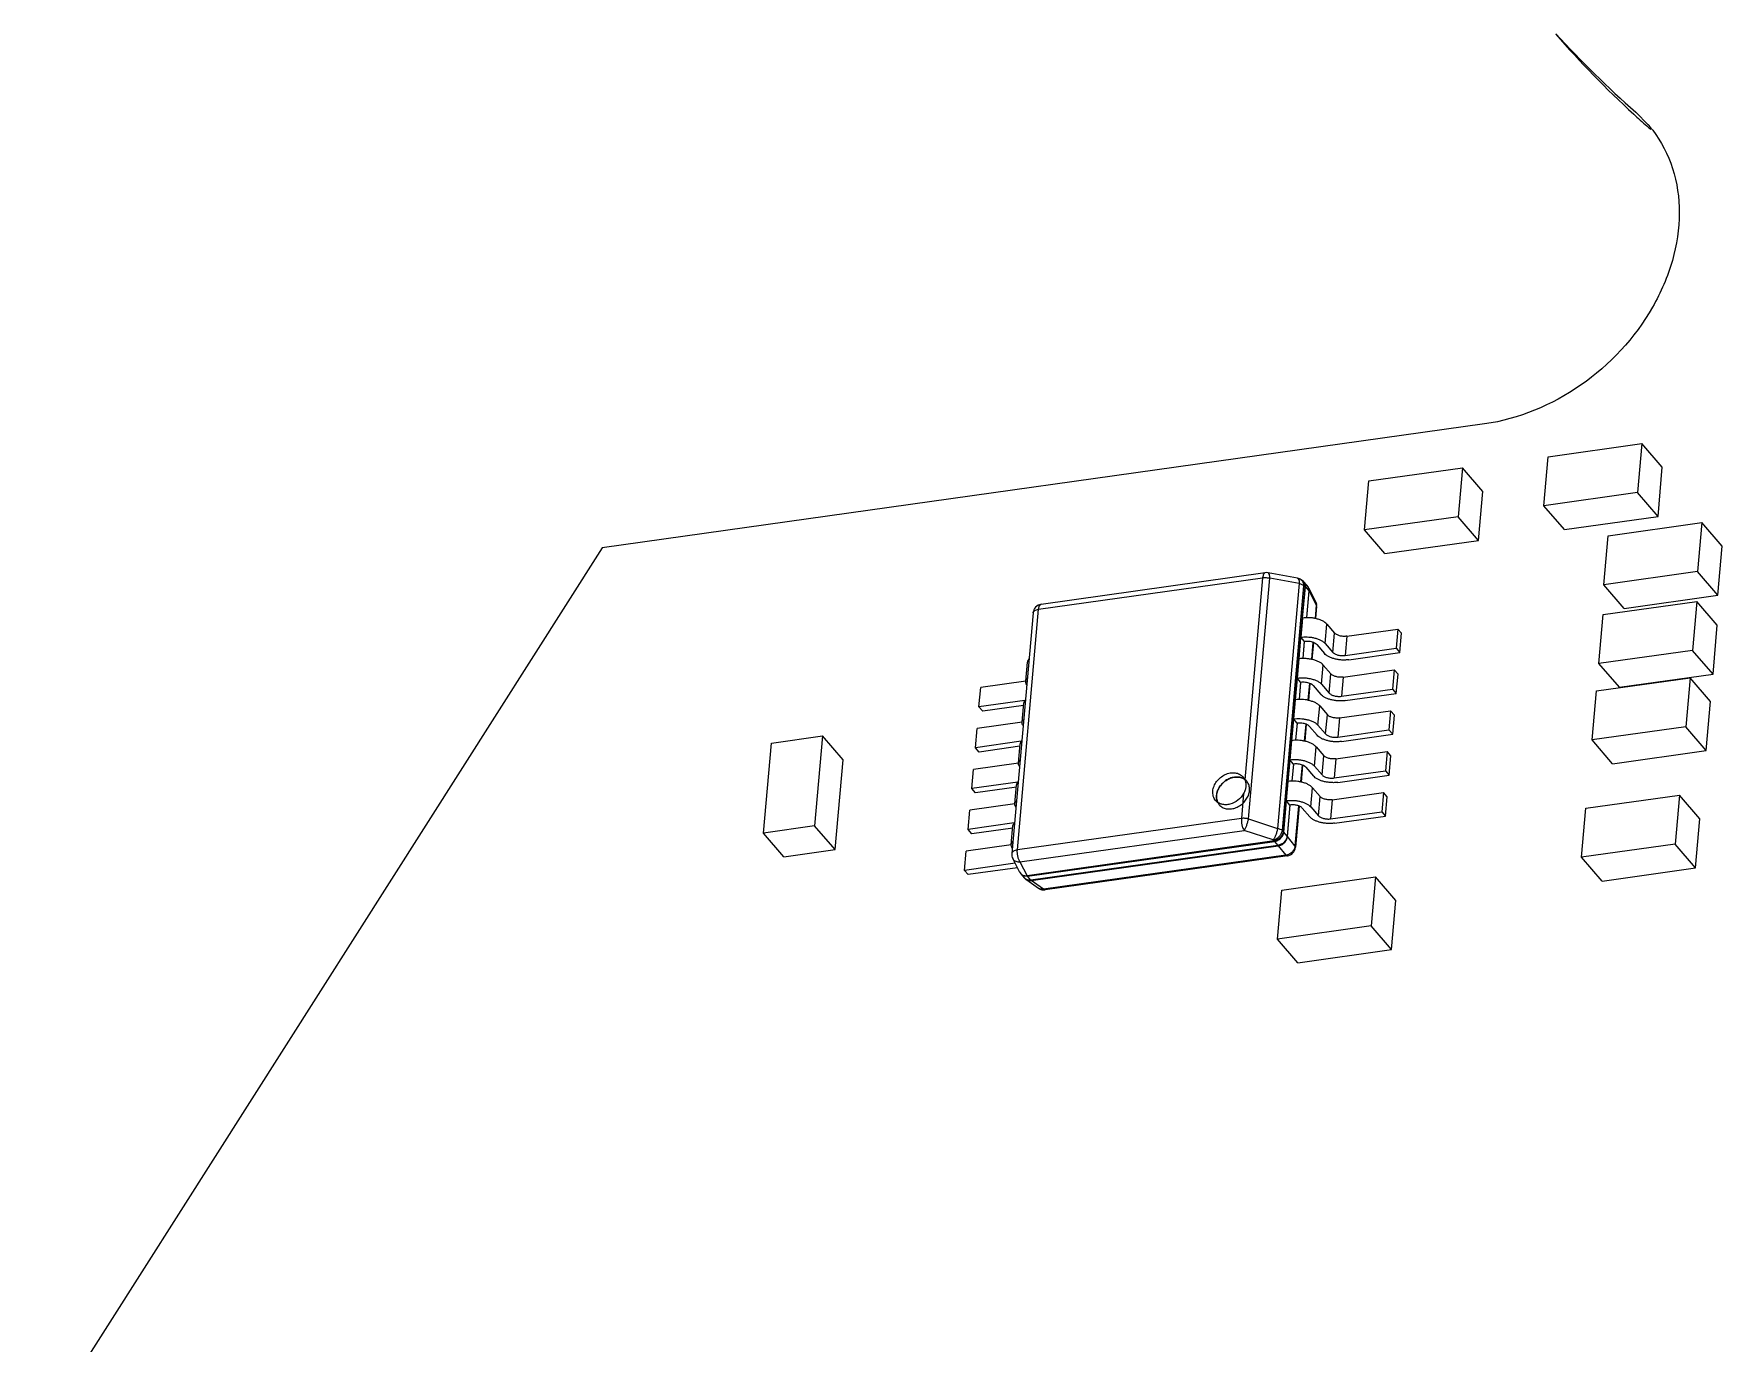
# Model space of a CAD drawing. Header units: millimetres. Extents: x 0 to 594, y 0 to 420.
# Drawn here: x 483.11 to 501.22, y 314.27 to 328.32 of the extents above; entities that cross this region are included whole.
import ezdxf

# ---------------------------------------------------------------- set-up
doc = ezdxf.new("R2010")
doc.units = ezdxf.units.MM
doc.header["$LTSCALE"] = 32.67
doc.layers.get('0').update_dxf_attribs({"linetype": 'CONTINUOUS'})

msp = doc.modelspace()

# ---------------------------------------------------------------- linework, layer by layer
at = {"color": 7, "linetype": 'CONTINUOUS'}
for p, q in [((500.293, 327.475), (500.426, 327.34)), ((498.672, 324.13), (489.206, 322.799)), ((499.354, 323.778), (500.358, 323.919)), ((500.358, 323.919), (500.312, 323.393)), ((500.578, 323.664), (500.358, 323.919)), ((497.429, 323.519), (498.434, 323.66)), ((498.434, 323.66), (498.387, 323.134)), ((498.654, 323.406), (498.434, 323.66)), ((499.307, 323.251), (499.354, 323.778)), ((500.532, 323.138), (500.578, 323.664)), ((497.383, 322.993), (497.429, 323.519)), ((498.607, 322.879), (498.654, 323.406)), ((500.312, 323.393), (499.307, 323.251)), ((500.532, 323.138), (500.312, 323.393)), ((498.387, 323.134), (497.383, 322.993)), ((498.607, 322.879), (498.387, 323.134)), ((499.527, 322.997), (499.307, 323.251)), ((499.527, 322.997), (500.532, 323.138)), ((497.603, 322.738), (497.383, 322.993)), ((499.95, 322.404), (499.996, 322.93)), ((499.996, 322.93), (501.001, 323.072)), ((501.001, 323.072), (500.954, 322.545)), ((501.221, 322.817), (501.001, 323.072)), ((489.206, 322.799), (483.109, 313.211)), ((497.603, 322.738), (498.607, 322.879)), ((501.174, 322.291), (501.221, 322.817)), ((493.888, 322.142), (496.291, 322.479)), ((496.317, 322.532), (493.914, 322.194)), ((496.291, 322.479), (496.1, 320.311)), ((496.139, 319.892), (496.368, 322.475)), ((496.665, 322.473), (496.349, 322.532)), ((496.684, 322.417), (496.368, 322.475)), ((496.684, 322.417), (496.451, 319.79)), ((496.502, 319.766), (496.734, 322.393)), ((496.745, 322.385), (496.512, 319.754)), ((496.705, 322.457), (496.716, 322.449)), ((496.716, 322.45), (496.712, 322.452)), ((496.727, 322.442), (496.724, 322.444)), ((496.734, 322.433), (496.734, 322.433)), ((496.745, 322.385), (496.734, 322.393)), ((496.769, 322.392), (496.738, 322.428)), ((496.744, 322.417), (496.741, 322.422)), ((500.954, 322.545), (499.95, 322.404)), ((500.169, 322.149), (499.95, 322.404)), ((501.174, 322.291), (500.954, 322.545)), ((496.72, 322.047), (496.749, 322.38)), ((496.749, 322.38), (496.785, 322.339)), ((496.785, 322.339), (496.76, 322.051)), ((496.764, 322.051), (496.789, 322.334)), ((496.781, 322.378), (496.779, 322.381)), ((496.781, 322.376), (496.781, 322.378)), ((496.782, 322.372), (496.782, 322.373)), ((496.786, 322.363), (496.785, 322.368)), ((496.785, 322.368), (496.859, 322.224)), ((496.789, 322.334), (496.866, 322.186)), ((499.944, 322.085), (500.948, 322.226)), ((500.169, 322.149), (501.174, 322.291)), ((500.948, 322.226), (500.902, 321.7)), ((501.168, 321.972), (500.948, 322.226)), ((493.829, 322.104), (493.6, 319.521)), ((493.66, 319.559), (493.888, 322.142)), ((496.718, 322.047), (496.699, 321.841)), ((496.866, 322.186), (496.853, 322.042)), ((496.87, 322.169), (496.859, 322.041)), ((499.897, 321.559), (499.944, 322.085)), ((496.739, 321.795), (496.699, 321.841)), ((496.962, 321.774), (496.98, 321.981)), ((496.98, 321.981), (497.062, 321.886)), ((497.044, 321.679), (497.062, 321.886)), ((497.193, 321.852), (497.175, 321.646)), ((497.193, 321.852), (497.741, 321.929)), ((497.741, 321.929), (497.723, 321.723)), ((497.781, 321.883), (497.741, 321.929)), ((497.763, 321.677), (497.781, 321.883)), ((501.122, 321.445), (501.168, 321.972)), ((496.681, 321.609), (496.701, 321.839)), ((496.737, 321.798), (496.721, 321.612)), ((496.725, 321.612), (496.741, 321.795)), ((496.83, 321.786), (496.814, 321.604)), ((496.836, 321.784), (496.82, 321.602)), ((496.871, 321.762), (496.953, 321.667)), ((496.962, 321.774), (497.044, 321.679)), ((497.175, 321.646), (497.723, 321.723)), ((497.215, 321.6), (497.763, 321.677)), ((497.723, 321.723), (497.763, 321.677)), ((500.902, 321.7), (499.897, 321.559)), ((501.122, 321.445), (500.902, 321.7)), ((493.749, 321.368), (493.767, 321.574)), ((496.679, 321.609), (496.661, 321.403)), ((496.923, 321.336), (496.941, 321.542)), ((496.941, 321.542), (497.023, 321.447)), ((497.155, 321.414), (497.703, 321.491)), ((497.703, 321.491), (497.684, 321.285)), ((497.743, 321.444), (497.703, 321.491)), ((500.117, 321.304), (499.897, 321.559)), ((493.248, 321.094), (493.267, 321.3)), ((493.749, 321.368), (493.267, 321.3)), ((496.642, 321.17), (496.663, 321.401)), ((496.701, 321.357), (496.661, 321.403)), ((496.698, 321.359), (496.682, 321.174)), ((496.686, 321.174), (496.702, 321.356)), ((496.792, 321.347), (496.776, 321.165)), ((496.798, 321.345), (496.781, 321.164)), ((496.832, 321.323), (496.914, 321.228)), ((496.923, 321.336), (497.005, 321.241)), ((497.005, 321.241), (497.023, 321.447)), ((497.155, 321.414), (497.137, 321.208)), ((497.724, 321.238), (497.743, 321.444)), ((499.871, 321.265), (500.876, 321.406)), ((500.117, 321.304), (501.122, 321.445)), ((500.876, 321.406), (500.829, 320.88)), ((501.096, 321.152), (500.876, 321.406)), ((493.74, 321.163), (493.248, 321.094)), ((493.71, 320.93), (493.728, 321.136)), ((496.64, 321.171), (496.622, 320.964)), ((497.137, 321.208), (497.684, 321.285)), ((497.177, 321.161), (497.724, 321.238)), ((497.684, 321.285), (497.724, 321.238)), ((499.825, 320.739), (499.871, 321.265)), ((501.049, 320.626), (501.096, 321.152)), ((493.288, 321.048), (493.248, 321.094)), ((493.726, 321.109), (493.288, 321.048)), ((496.604, 320.732), (496.624, 320.962)), ((496.662, 320.918), (496.622, 320.964)), ((496.884, 320.898), (496.903, 321.104)), ((496.903, 321.104), (496.985, 321.009)), ((496.966, 320.803), (496.985, 321.009)), ((497.116, 320.975), (497.098, 320.769)), ((497.116, 320.975), (497.664, 321.052)), ((497.664, 321.052), (497.646, 320.846)), ((497.704, 321.006), (497.664, 321.052)), ((497.686, 320.8), (497.704, 321.006)), ((491.022, 320.705), (491.57, 320.782)), ((491.57, 320.782), (491.484, 319.817)), ((491.79, 320.527), (491.57, 320.782)), ((493.21, 320.655), (493.228, 320.861)), ((493.71, 320.929), (493.228, 320.861)), ((496.66, 320.921), (496.643, 320.735)), ((496.647, 320.735), (496.664, 320.918)), ((496.753, 320.909), (496.737, 320.727)), ((496.759, 320.907), (496.743, 320.725)), ((496.793, 320.885), (496.875, 320.79)), ((496.884, 320.898), (496.966, 320.803)), ((497.098, 320.769), (497.646, 320.846)), ((497.138, 320.723), (497.686, 320.8)), ((497.646, 320.846), (497.686, 320.8)), ((500.829, 320.88), (499.825, 320.739)), ((501.049, 320.626), (500.829, 320.88)), ((490.936, 319.74), (491.022, 320.705)), ((493.701, 320.725), (493.21, 320.655)), ((493.25, 320.609), (493.21, 320.655)), ((493.687, 320.671), (493.25, 320.609)), ((493.672, 320.491), (493.69, 320.697)), ((496.601, 320.732), (496.583, 320.526)), ((496.846, 320.459), (496.864, 320.665)), ((496.864, 320.665), (496.946, 320.57)), ((497.077, 320.537), (497.625, 320.614)), ((497.625, 320.614), (497.607, 320.408)), ((497.665, 320.567), (497.625, 320.614)), ((500.045, 320.484), (499.825, 320.739)), ((500.045, 320.484), (501.049, 320.626)), ((491.704, 319.563), (491.79, 320.527)), ((493.171, 320.217), (493.189, 320.423)), ((493.672, 320.491), (493.189, 320.423)), ((496.565, 320.293), (496.585, 320.524)), ((496.623, 320.48), (496.583, 320.526)), ((496.621, 320.482), (496.605, 320.297)), ((496.609, 320.297), (496.625, 320.48)), ((496.714, 320.471), (496.698, 320.288)), ((496.72, 320.468), (496.704, 320.287)), ((496.754, 320.446), (496.836, 320.351)), ((496.846, 320.459), (496.928, 320.364)), ((496.928, 320.364), (496.946, 320.57)), ((497.077, 320.537), (497.059, 320.331)), ((497.059, 320.331), (497.607, 320.408)), ((497.607, 320.408), (497.647, 320.361)), ((497.647, 320.361), (497.665, 320.567)), ((493.663, 320.286), (493.171, 320.217)), ((493.211, 320.171), (493.171, 320.217)), ((493.649, 320.232), (493.211, 320.171)), ((493.633, 320.053), (493.651, 320.259)), ((496.08, 320.342), (496.1, 320.311)), ((496.562, 320.294), (496.544, 320.088)), ((496.807, 320.021), (496.825, 320.227)), ((496.825, 320.227), (496.907, 320.132)), ((497.099, 320.284), (497.647, 320.361)), ((493.633, 320.052), (493.15, 319.985)), ((496.087, 320.166), (496.063, 319.897)), ((496.517, 319.75), (496.546, 320.085)), ((496.584, 320.041), (496.544, 320.088)), ((496.582, 320.044), (496.553, 319.708)), ((496.556, 319.703), (496.586, 320.041)), ((496.675, 320.032), (496.637, 319.603)), ((496.681, 320.03), (496.642, 319.587)), ((496.889, 319.926), (496.907, 320.132)), ((497.038, 320.098), (497.02, 319.892)), ((497.038, 320.098), (497.586, 320.175)), ((497.586, 320.175), (497.568, 319.969)), ((497.626, 320.129), (497.586, 320.175)), ((497.608, 319.923), (497.626, 320.129)), ((499.757, 320.006), (500.762, 320.147)), ((500.762, 320.147), (500.715, 319.621)), ((500.982, 319.893), (500.762, 320.147)), ((493.132, 319.778), (493.15, 319.985)), ((496.063, 319.897), (493.66, 319.559)), ((496.139, 319.892), (496.451, 319.79)), ((496.716, 320.008), (496.798, 319.913)), ((496.807, 320.021), (496.889, 319.926)), ((497.02, 319.892), (497.568, 319.969)), ((497.06, 319.846), (497.608, 319.923)), ((497.568, 319.969), (497.608, 319.923)), ((499.711, 319.48), (499.757, 320.006)), ((500.935, 319.366), (500.982, 319.893)), ((491.484, 319.817), (490.936, 319.74)), ((491.156, 319.486), (490.936, 319.74)), ((491.704, 319.563), (491.484, 319.817)), ((493.624, 319.848), (493.132, 319.778)), ((493.172, 319.732), (493.132, 319.778)), ((493.61, 319.794), (493.172, 319.732)), ((493.594, 319.614), (493.612, 319.821)), ((493.688, 319.43), (496.091, 319.768)), ((496.403, 319.666), (496.091, 319.768)), ((496.502, 319.766), (496.512, 319.754)), ((496.553, 319.708), (496.517, 319.75)), ((496.637, 319.603), (496.556, 319.703)), ((491.156, 319.486), (491.704, 319.563)), ((493.093, 319.34), (493.111, 319.546)), ((493.594, 319.614), (493.111, 319.546)), ((496.414, 319.655), (493.765, 319.282)), ((493.769, 319.277), (496.418, 319.649)), ((496.453, 319.608), (493.805, 319.235)), ((493.809, 319.231), (496.458, 319.603)), ((496.539, 319.503), (493.94, 319.138)), ((496.556, 319.496), (493.958, 319.131)), ((496.414, 319.655), (496.403, 319.666)), ((496.414, 319.655), (496.418, 319.649)), ((496.418, 319.649), (496.453, 319.608)), ((496.453, 319.608), (496.458, 319.603)), ((496.458, 319.603), (496.539, 319.503)), ((500.715, 319.621), (499.711, 319.48)), ((500.935, 319.366), (500.715, 319.621)), ((493.637, 319.416), (493.093, 319.34)), ((493.133, 319.294), (493.093, 319.34)), ((493.662, 319.368), (493.133, 319.294)), ((493.688, 319.318), (493.611, 319.466)), ((493.688, 319.43), (493.765, 319.282)), ((493.688, 319.318), (493.689, 319.317)), ((493.69, 319.314), (493.69, 319.313)), ((499.931, 319.225), (499.711, 319.48)), ((499.931, 319.225), (500.935, 319.366)), ((493.737, 319.258), (493.706, 319.294)), ((493.755, 319.242), (493.755, 319.241)), ((493.76, 319.238), (493.886, 319.148)), ((493.765, 319.282), (493.769, 319.277)), ((493.765, 319.236), (493.768, 319.235)), ((493.805, 319.235), (493.769, 319.277)), ((493.809, 319.231), (493.805, 319.235)), ((493.94, 319.138), (493.809, 319.231)), ((496.449, 318.603), (496.496, 319.129)), ((496.496, 319.129), (497.5, 319.271)), ((497.5, 319.271), (497.454, 318.745)), ((497.72, 319.016), (497.5, 319.271)), ((497.674, 318.49), (497.72, 319.016)), ((497.454, 318.745), (496.449, 318.603)), ((496.669, 318.349), (496.449, 318.603)), ((497.674, 318.49), (497.454, 318.745)), ((496.669, 318.349), (497.674, 318.49))]:
    msp.add_line(p, q, dxfattribs=at)
for points in [[(496.724, 322.444), (496.724, 322.444), (496.723, 322.445), (496.722, 322.445), (496.722, 322.446), (496.721, 322.446), (496.72, 322.447), (496.72, 322.447), (496.719, 322.448), (496.718, 322.448), (496.718, 322.449), (496.717, 322.449), (496.716, 322.45), (496.716, 322.45)], [(496.731, 322.438), (496.73, 322.438), (496.73, 322.439), (496.729, 322.439), (496.729, 322.44), (496.728, 322.441), (496.727, 322.441), (496.727, 322.442)], [(496.738, 322.427), (496.738, 322.428), (496.738, 322.429), (496.737, 322.429), (496.737, 322.43), (496.736, 322.43), (496.736, 322.431), (496.735, 322.432), (496.735, 322.432), (496.735, 322.433), (496.734, 322.434), (496.734, 322.434), (496.733, 322.435), (496.732, 322.436), (496.732, 322.436), (496.731, 322.437), (496.731, 322.438)], [(496.741, 322.422), (496.741, 322.423), (496.741, 322.423), (496.74, 322.424), (496.74, 322.424), (496.74, 322.425), (496.74, 322.425), (496.739, 322.426), (496.739, 322.427), (496.738, 322.427)], [(496.779, 322.381), (496.778, 322.381), (496.778, 322.382), (496.778, 322.383), (496.777, 322.383), (496.777, 322.384), (496.776, 322.385), (496.776, 322.385), (496.775, 322.386), (496.775, 322.387), (496.774, 322.387), (496.774, 322.388), (496.773, 322.388), (496.773, 322.389), (496.772, 322.39), (496.772, 322.39), (496.771, 322.391), (496.771, 322.391), (496.77, 322.392), (496.77, 322.392), (496.769, 322.393), (496.769, 322.393), (496.768, 322.394), (496.768, 322.394), (496.767, 322.395), (496.766, 322.395), (496.766, 322.396), (496.765, 322.396), (496.765, 322.397), (496.765, 322.397)], [(496.785, 322.368), (496.784, 322.369), (496.784, 322.369), (496.784, 322.37), (496.784, 322.37), (496.784, 322.371), (496.783, 322.371), (496.783, 322.372), (496.783, 322.373), (496.783, 322.373), (496.782, 322.374), (496.782, 322.374), (496.782, 322.375), (496.782, 322.376), (496.781, 322.376)], [(493.686, 319.323), (493.686, 319.322), (493.686, 319.322), (493.687, 319.321), (493.687, 319.32), (493.687, 319.32), (493.687, 319.319), (493.688, 319.319), (493.688, 319.318), (493.688, 319.317), (493.688, 319.317), (493.689, 319.316), (493.689, 319.315), (493.689, 319.315), (493.69, 319.314)], [(493.69, 319.313), (493.69, 319.313), (493.691, 319.312), (493.691, 319.311), (493.691, 319.311), (493.692, 319.31), (493.692, 319.309), (493.693, 319.309), (493.693, 319.308), (493.694, 319.307), (493.694, 319.307)], [(493.694, 319.307), (493.694, 319.306), (493.695, 319.305), (493.695, 319.305), (493.696, 319.304), (493.696, 319.303), (493.697, 319.303), (493.697, 319.302), (493.698, 319.302), (493.699, 319.301), (493.699, 319.3), (493.7, 319.3), (493.7, 319.299), (493.701, 319.299), (493.701, 319.298), (493.702, 319.297), (493.702, 319.297), (493.703, 319.296), (493.704, 319.296), (493.704, 319.295), (493.705, 319.295), (493.705, 319.294), (493.706, 319.294)], [(493.706, 319.294), (493.706, 319.293), (493.707, 319.293), (493.708, 319.292), (493.708, 319.292), (493.709, 319.292), (493.709, 319.291), (493.71, 319.291), (493.71, 319.29), (493.711, 319.29), (493.711, 319.29), (493.712, 319.289)], [(493.712, 319.289), (493.713, 319.289), (493.713, 319.289), (493.714, 319.288), (493.714, 319.288), (493.715, 319.287), (493.715, 319.287), (493.716, 319.287), (493.716, 319.287), (493.717, 319.286), (493.717, 319.286), (493.718, 319.286)], [(493.733, 319.263), (493.733, 319.263), (493.733, 319.262), (493.733, 319.262), (493.734, 319.261), (493.734, 319.26), (493.735, 319.26), (493.735, 319.259), (493.736, 319.258), (493.736, 319.258), (493.737, 319.257), (493.737, 319.256), (493.738, 319.256), (493.738, 319.255), (493.739, 319.255), (493.739, 319.254), (493.74, 319.253)], [(493.74, 319.253), (493.74, 319.253), (493.741, 319.252), (493.741, 319.251), (493.742, 319.251), (493.743, 319.25), (493.743, 319.25), (493.744, 319.249), (493.744, 319.249), (493.745, 319.248), (493.746, 319.248), (493.746, 319.247)], [(493.746, 319.247), (493.747, 319.246), (493.747, 319.246), (493.748, 319.245), (493.749, 319.245), (493.749, 319.244), (493.75, 319.244), (493.751, 319.244), (493.751, 319.243), (493.752, 319.243), (493.753, 319.242), (493.753, 319.242), (493.754, 319.241), (493.755, 319.241), (493.755, 319.241), (493.756, 319.24), (493.757, 319.24), (493.757, 319.239), (493.758, 319.239), (493.759, 319.239), (493.759, 319.238)], [(493.759, 319.238), (493.76, 319.238), (493.76, 319.238), (493.761, 319.237), (493.762, 319.237), (493.762, 319.237), (493.763, 319.237), (493.764, 319.236), (493.764, 319.236), (493.765, 319.236), (493.765, 319.236)]]:
    msp.add_lwpolyline(points, dxfattribs=at)
for centre, radius, start, end in [((507.152, 334.981), 10.199, 220.8278, 227.5702), ((507.055, 335.228), 10.287, 222.2179, 228.9063), ((507.285, 335.118), 10.39, 227.5373, 228.5836), ((507.283, 335.115), 10.386, 228.5836, 228.886), ((499.421, 326.479), 1.324, 38.1542, 40.6023), ((499.418, 326.477), 1.328, 37.2826, 38.1548), ((496.331, 322.433), 0.101, 79.655, 97.9479), ((496.647, 322.375), 0.1, 55.8128, 79.5948), ((496.648, 322.375), 0.0997, 54.656, 55.8152), ((496.669, 322.406), 0.0627, 48.1517, 54.6651), ((496.668, 322.405), 0.0634, 43.1741, 48.1412), ((496.679, 322.398), 0.0631, 43.8773, 54.4941), ((496.677, 322.396), 0.0658, 33.0918, 43.8168), ((496.675, 322.395), 0.0682, 30.5612, 33.1281), ((496.686, 322.392), 0.0632, 29.9599, 40.6671), ((496.685, 322.391), 0.0646, 23.9249, 29.9416), ((496.666, 322.388), 0.084, 354.9401, 358.4489), ((496.718, 322.349), 0.067, 20.3294, 21.3069), ((496.716, 322.348), 0.0692, 11.9752, 20.2843), ((496.729, 322.345), 0.0603, 17.7317, 27.4887), ((493.928, 322.095), 0.1, 98.0042, 174.962), ((493.916, 322.179), 0.0151, 98.0176, 105.8647), ((496.771, 322.178), 0.0997, 4.1042, 5.0006), ((496.77, 322.178), 0.1, 354.9518, 4.0947), ((493.794, 321.364), 0.045, 174.9456, 175.6214), ((493.755, 320.926), 0.045, 174.9456, 175.6214), ((493.716, 320.487), 0.045, 174.9456, 175.6214), ((496.025, 320.213), 0.126, 56.1016, 56.3777), ((493.678, 320.049), 0.045, 174.9456, 175.6214), ((493.639, 319.61), 0.045, 174.9456, 175.6214), ((493.7, 319.512), 0.1, 174.9456, 207.509), ((496.542, 319.595), 0.1, 278.0042, 354.9632), ((493.745, 319.349), 0.0643, 228.1506, 228.6608), ((493.749, 319.34), 0.0627, 221.1749, 228.1509), ((493.75, 319.342), 0.0648, 228.2312, 240.0755), ((493.792, 319.293), 0.0633, 234.6671, 245.3245), ((493.788, 319.303), 0.0683, 242.0949, 245.8314), ((493.789, 319.306), 0.0718, 245.8753, 253.4374), ((493.792, 319.294), 0.0638, 245.3231, 246.1924), ((493.792, 319.294), 0.064, 246.1929, 247.3568), ((493.792, 319.294), 0.0643, 247.3563, 247.9214), ((493.793, 319.314), 0.0846, 278.0785, 280.8604), ((493.944, 319.23), 0.1, 234.6556, 265.2721), ((493.923, 319.2), 0.0636, 234.7149, 248.1793), ((493.944, 319.23), 0.0999, 265.2945, 268.119), ((493.944, 319.231), 0.101, 268.1221, 277.9866)]:
    msp.add_arc(centre, radius, start, end, dxfattribs=at)
for points, knots in [([(500.475, 327.281), (500.568, 327.159), (500.715, 326.872), (500.784, 326.383), (500.705, 325.868), (500.412, 325.189), (499.757, 324.484), (499.038, 324.181), (498.672, 324.13)], [0, 0, 0, 0, 0.108536, 0.222044, 0.343043, 0.471445, 0.739209, 1, 1, 1, 1]), ([(496.317, 322.532), (496.316, 322.532), (496.312, 322.531), (496.308, 322.528), (496.304, 322.523), (496.298, 322.514), (496.294, 322.499), (496.292, 322.486), (496.291, 322.479)], [0, 0, 0, 0, 0.080753, 0.168555, 0.268588, 0.383716, 0.662005, 1, 1, 1, 1]), ([(496.291, 322.479), (496.304, 322.481), (496.33, 322.482), (496.355, 322.478), (496.368, 322.475)], [0, 0, 0, 0, 0.49526, 1, 1, 1, 1]), ([(496.368, 322.475), (496.368, 322.482), (496.367, 322.493), (496.365, 322.506), (496.362, 322.519), (496.356, 322.53), (496.349, 322.532)], [0, 0, 0, 0, 0.359388, 0.514358, 0.65032, 1, 1, 1, 1]), ([(496.665, 322.473), (496.672, 322.472), (496.678, 322.461), (496.681, 322.448), (496.683, 322.435), (496.684, 322.424), (496.684, 322.417)], [0, 0, 0, 0, 0.34968, 0.485642, 0.640612, 1, 1, 1, 1]), ([(496.684, 322.417), (496.694, 322.414), (496.711, 322.408), (496.728, 322.398), (496.734, 322.393)], [0, 0, 0, 0, 0.545678, 1, 1, 1, 1]), ([(496.734, 322.433), (496.732, 322.435), (496.727, 322.44), (496.72, 322.445), (496.715, 322.448)], [0, 0, 0, 0, 0.248498, 1, 1, 1, 1]), ([(496.727, 322.43), (496.726, 322.432), (496.723, 322.439), (496.718, 322.444), (496.715, 322.448)], [0, 0, 0, 0, 0.254563, 1, 1, 1, 1]), ([(496.734, 322.393), (496.734, 322.396), (496.734, 322.409), (496.731, 322.422), (496.727, 322.43)], [0, 0, 0, 0, 0.260277, 1, 1, 1, 1]), ([(496.734, 322.429), (496.735, 322.428), (496.737, 322.424), (496.739, 322.419), (496.74, 322.416)], [0, 0, 0, 0, 0.246802, 1, 1, 1, 1]), ([(496.74, 322.416), (496.741, 322.413), (496.744, 322.404), (496.745, 322.393), (496.745, 322.385)], [0, 0, 0, 0, 0.242867, 1, 1, 1, 1]), ([(496.75, 322.386), (496.75, 322.388), (496.749, 322.399), (496.747, 322.41), (496.744, 322.417)], [0, 0, 0, 0, 0.258498, 1, 1, 1, 1]), ([(496.745, 322.385), (496.745, 322.385), (496.747, 322.383), (496.748, 322.382), (496.749, 322.38)], [0, 0, 0, 0, 0.258, 1, 1, 1, 1]), ([(496.769, 322.392), (496.773, 322.387), (496.777, 322.381), (496.78, 322.375), (496.781, 322.373)], [0, 0, 0, 0, 0.747194, 1, 1, 1, 1]), ([(496.784, 322.362), (496.784, 322.36), (496.785, 322.353), (496.786, 322.345), (496.785, 322.339)], [0, 0, 0, 0, 0.244856, 1, 1, 1, 1]), ([(496.785, 322.339), (496.785, 322.339), (496.787, 322.337), (496.788, 322.335), (496.789, 322.334)], [0, 0, 0, 0, 0.258119, 1, 1, 1, 1]), ([(496.789, 322.334), (496.789, 322.337), (496.79, 322.346), (496.789, 322.356), (496.786, 322.363)], [0, 0, 0, 0, 0.257105, 1, 1, 1, 1]), ([(496.859, 322.224), (496.862, 322.219), (496.867, 322.206), (496.867, 322.193), (496.866, 322.186)], [0, 0, 0, 0, 0.490658, 1, 1, 1, 1]), ([(493.829, 322.104), (493.829, 322.106), (493.83, 322.111), (493.834, 322.117), (493.839, 322.123), (493.849, 322.13), (493.866, 322.137), (493.88, 322.14), (493.888, 322.142)], [0, 0, 0, 0, 0.088793, 0.183186, 0.287481, 0.404266, 0.677654, 1, 1, 1, 1]), ([(493.888, 322.142), (493.889, 322.148), (493.89, 322.158), (493.894, 322.17), (493.898, 322.182), (493.905, 322.192), (493.912, 322.194)], [0, 0, 0, 0, 0.336374, 0.484448, 0.617486, 1, 1, 1, 1]), ([(496.859, 322.041), (496.848, 322.044), (496.824, 322.048), (496.788, 322.051), (496.752, 322.051), (496.729, 322.049), (496.718, 322.047)], [0, 0, 0, 0, 0.251589, 0.506422, 0.757987, 1, 1, 1, 1]), ([(496.98, 321.981), (496.974, 321.988), (496.959, 322.001), (496.931, 322.018), (496.897, 322.031), (496.872, 322.038), (496.859, 322.041)], [0, 0, 0, 0, 0.204371, 0.442264, 0.709867, 1, 1, 1, 1]), ([(496.866, 322.186), (496.867, 322.183), (496.87, 322.178), (496.871, 322.172), (496.87, 322.169)], [0, 0, 0, 0, 0.522593, 1, 1, 1, 1]), ([(496.699, 321.841), (496.711, 321.843), (496.734, 321.845), (496.77, 321.845), (496.806, 321.842), (496.829, 321.838), (496.841, 321.835)], [0, 0, 0, 0, 0.242013, 0.493578, 0.748411, 1, 1, 1, 1]), ([(497.193, 321.852), (497.187, 321.851), (497.175, 321.85), (497.155, 321.85), (497.136, 321.852), (497.117, 321.856), (497.1, 321.862), (497.085, 321.868), (497.072, 321.876), (497.065, 321.882), (497.062, 321.886)], [0, 0, 0, 0, 0.13338, 0.272141, 0.412227, 0.549467, 0.679892, 0.800013, 0.907162, 1, 1, 1, 1]), ([(496.836, 321.784), (496.829, 321.787), (496.813, 321.792), (496.789, 321.796), (496.764, 321.797), (496.747, 321.796), (496.739, 321.795)], [0, 0, 0, 0, 0.239482, 0.494414, 0.752211, 1, 1, 1, 1]), ([(496.871, 321.762), (496.869, 321.764), (496.864, 321.768), (496.853, 321.776), (496.843, 321.781), (496.836, 321.784)], [0, 0, 0, 0, 0.215288, 0.454539, 1, 1, 1, 1]), ([(496.841, 321.835), (496.854, 321.832), (496.879, 321.825), (496.912, 321.811), (496.94, 321.795), (496.956, 321.782), (496.962, 321.774)], [0, 0, 0, 0, 0.290133, 0.557736, 0.795629, 1, 1, 1, 1]), ([(497.215, 321.6), (497.203, 321.598), (497.178, 321.596), (497.139, 321.596), (497.1, 321.6), (497.063, 321.608), (497.029, 321.619), (496.998, 321.632), (496.972, 321.648), (496.958, 321.66), (496.953, 321.667)], [0, 0, 0, 0, 0.13338, 0.272142, 0.412227, 0.549467, 0.679892, 0.800012, 0.907162, 1, 1, 1, 1]), ([(497.044, 321.679), (497.047, 321.676), (497.054, 321.67), (497.067, 321.662), (497.082, 321.655), (497.099, 321.65), (497.118, 321.646), (497.137, 321.644), (497.156, 321.644), (497.169, 321.645), (497.175, 321.646)], [0, 0, 0, 0, 0.092838, 0.199987, 0.320108, 0.450533, 0.587773, 0.727859, 0.86662, 1, 1, 1, 1]), ([(493.784, 321.608), (493.78, 321.603), (493.773, 321.595), (493.769, 321.583), (493.768, 321.577), (493.767, 321.574)], [0, 0, 0, 0, 0.524833, 0.765904, 1, 1, 1, 1]), ([(496.82, 321.603), (496.809, 321.605), (496.785, 321.609), (496.749, 321.613), (496.714, 321.613), (496.69, 321.611), (496.679, 321.609)], [0, 0, 0, 0, 0.251589, 0.506422, 0.757987, 1, 1, 1, 1]), ([(496.941, 321.542), (496.935, 321.549), (496.92, 321.563), (496.892, 321.579), (496.858, 321.593), (496.833, 321.6), (496.82, 321.603)], [0, 0, 0, 0, 0.204371, 0.442264, 0.709867, 1, 1, 1, 1]), ([(493.749, 321.368), (493.749, 321.371), (493.75, 321.377), (493.755, 321.389), (493.761, 321.397), (493.766, 321.402)], [0, 0, 0, 0, 0.234096, 0.475167, 1, 1, 1, 1]), ([(493.76, 321.332), (493.756, 321.338), (493.752, 321.346), (493.749, 321.359), (493.749, 321.365), (493.749, 321.368)], [0, 0, 0, 0, 0.524699, 0.765893, 1, 1, 1, 1]), ([(496.661, 321.403), (496.672, 321.405), (496.695, 321.407), (496.731, 321.407), (496.767, 321.403), (496.791, 321.399), (496.802, 321.397)], [0, 0, 0, 0, 0.242013, 0.493578, 0.748411, 1, 1, 1, 1]), ([(496.798, 321.345), (496.79, 321.348), (496.775, 321.353), (496.75, 321.357), (496.725, 321.359), (496.709, 321.358), (496.701, 321.357)], [0, 0, 0, 0, 0.239482, 0.494414, 0.752211, 1, 1, 1, 1]), ([(496.832, 321.323), (496.83, 321.325), (496.825, 321.33), (496.814, 321.338), (496.805, 321.343), (496.798, 321.345)], [0, 0, 0, 0, 0.215288, 0.454539, 1, 1, 1, 1]), ([(496.802, 321.397), (496.815, 321.394), (496.84, 321.387), (496.874, 321.373), (496.902, 321.357), (496.917, 321.343), (496.923, 321.336)], [0, 0, 0, 0, 0.290133, 0.557736, 0.795629, 1, 1, 1, 1]), ([(497.155, 321.414), (497.149, 321.413), (497.136, 321.412), (497.117, 321.412), (497.097, 321.414), (497.079, 321.418), (497.061, 321.423), (497.046, 321.43), (497.033, 321.438), (497.026, 321.444), (497.023, 321.447)], [0, 0, 0, 0, 0.13338, 0.272141, 0.412227, 0.549467, 0.679892, 0.800013, 0.907162, 1, 1, 1, 1]), ([(493.746, 321.17), (493.741, 321.165), (493.735, 321.157), (493.73, 321.145), (493.729, 321.139), (493.728, 321.136)], [0, 0, 0, 0, 0.524833, 0.765904, 1, 1, 1, 1]), ([(496.782, 321.164), (496.77, 321.167), (496.746, 321.171), (496.71, 321.174), (496.675, 321.174), (496.651, 321.172), (496.64, 321.171)], [0, 0, 0, 0, 0.251589, 0.506422, 0.757987, 1, 1, 1, 1]), ([(496.903, 321.104), (496.897, 321.111), (496.881, 321.124), (496.853, 321.141), (496.819, 321.154), (496.795, 321.161), (496.782, 321.164)], [0, 0, 0, 0, 0.204371, 0.442264, 0.709867, 1, 1, 1, 1]), ([(497.177, 321.161), (497.164, 321.16), (497.139, 321.157), (497.1, 321.158), (497.062, 321.162), (497.024, 321.169), (496.99, 321.18), (496.959, 321.193), (496.934, 321.209), (496.92, 321.222), (496.914, 321.228)], [0, 0, 0, 0, 0.13338, 0.272142, 0.412227, 0.549467, 0.679892, 0.800012, 0.907162, 1, 1, 1, 1]), ([(497.005, 321.241), (497.008, 321.238), (497.015, 321.232), (497.028, 321.224), (497.043, 321.217), (497.06, 321.212), (497.079, 321.208), (497.098, 321.206), (497.118, 321.206), (497.13, 321.207), (497.137, 321.208)], [0, 0, 0, 0, 0.092838, 0.199987, 0.320108, 0.450533, 0.587773, 0.727859, 0.86662, 1, 1, 1, 1]), ([(493.71, 320.93), (493.711, 320.933), (493.712, 320.939), (493.716, 320.951), (493.723, 320.959), (493.727, 320.963)], [0, 0, 0, 0, 0.234096, 0.475167, 1, 1, 1, 1]), ([(496.622, 320.964), (496.633, 320.966), (496.657, 320.968), (496.692, 320.968), (496.728, 320.965), (496.752, 320.961), (496.763, 320.958)], [0, 0, 0, 0, 0.242013, 0.493578, 0.748411, 1, 1, 1, 1]), ([(496.763, 320.958), (496.776, 320.955), (496.801, 320.948), (496.835, 320.935), (496.863, 320.918), (496.878, 320.905), (496.884, 320.898)], [0, 0, 0, 0, 0.290133, 0.557736, 0.795629, 1, 1, 1, 1]), ([(497.116, 320.975), (497.11, 320.974), (497.097, 320.973), (497.078, 320.973), (497.059, 320.976), (497.04, 320.979), (497.023, 320.985), (497.007, 320.991), (496.994, 320.999), (496.987, 321.005), (496.985, 321.009)], [0, 0, 0, 0, 0.13338, 0.272141, 0.412227, 0.549467, 0.679892, 0.800013, 0.907162, 1, 1, 1, 1]), ([(493.721, 320.894), (493.717, 320.899), (493.713, 320.908), (493.71, 320.92), (493.71, 320.926), (493.71, 320.929)], [0, 0, 0, 0, 0.524699, 0.765893, 1, 1, 1, 1]), ([(496.759, 320.907), (496.752, 320.91), (496.736, 320.915), (496.712, 320.919), (496.687, 320.92), (496.67, 320.919), (496.662, 320.918)], [0, 0, 0, 0, 0.239482, 0.494414, 0.752211, 1, 1, 1, 1]), ([(496.793, 320.885), (496.791, 320.887), (496.787, 320.891), (496.776, 320.899), (496.766, 320.904), (496.759, 320.907)], [0, 0, 0, 0, 0.215288, 0.454539, 1, 1, 1, 1]), ([(497.138, 320.723), (497.125, 320.721), (497.1, 320.719), (497.062, 320.719), (497.023, 320.723), (496.986, 320.731), (496.951, 320.742), (496.92, 320.755), (496.895, 320.771), (496.881, 320.783), (496.875, 320.79)], [0, 0, 0, 0, 0.13338, 0.272142, 0.412227, 0.549467, 0.679892, 0.800012, 0.907162, 1, 1, 1, 1]), ([(496.966, 320.803), (496.969, 320.799), (496.976, 320.793), (496.989, 320.785), (497.004, 320.779), (497.022, 320.773), (497.04, 320.769), (497.06, 320.767), (497.079, 320.767), (497.092, 320.768), (497.098, 320.769)], [0, 0, 0, 0, 0.092838, 0.199987, 0.320108, 0.450533, 0.587773, 0.727859, 0.86662, 1, 1, 1, 1]), ([(493.707, 320.731), (493.702, 320.726), (493.696, 320.718), (493.691, 320.706), (493.69, 320.7), (493.69, 320.697)], [0, 0, 0, 0, 0.524833, 0.765904, 1, 1, 1, 1]), ([(496.743, 320.726), (496.731, 320.728), (496.708, 320.733), (496.672, 320.736), (496.636, 320.736), (496.613, 320.734), (496.601, 320.732)], [0, 0, 0, 0, 0.251589, 0.506422, 0.757987, 1, 1, 1, 1]), ([(496.864, 320.665), (496.858, 320.672), (496.842, 320.686), (496.814, 320.702), (496.78, 320.716), (496.756, 320.723), (496.743, 320.726)], [0, 0, 0, 0, 0.204371, 0.442264, 0.709867, 1, 1, 1, 1]), ([(493.682, 320.455), (493.679, 320.461), (493.674, 320.47), (493.671, 320.482), (493.671, 320.488), (493.671, 320.491)], [0, 0, 0, 0, 0.524699, 0.765893, 1, 1, 1, 1]), ([(493.672, 320.491), (493.672, 320.494), (493.673, 320.5), (493.678, 320.512), (493.684, 320.52), (493.689, 320.525)], [0, 0, 0, 0, 0.234096, 0.475167, 1, 1, 1, 1]), ([(496.583, 320.526), (496.594, 320.528), (496.618, 320.53), (496.653, 320.53), (496.689, 320.526), (496.713, 320.522), (496.725, 320.52)], [0, 0, 0, 0, 0.242013, 0.493578, 0.748411, 1, 1, 1, 1]), ([(496.72, 320.469), (496.713, 320.471), (496.697, 320.476), (496.673, 320.481), (496.648, 320.482), (496.631, 320.481), (496.623, 320.48)], [0, 0, 0, 0, 0.239482, 0.494414, 0.752211, 1, 1, 1, 1]), ([(496.754, 320.446), (496.752, 320.448), (496.748, 320.453), (496.737, 320.461), (496.727, 320.466), (496.72, 320.469)], [0, 0, 0, 0, 0.215288, 0.454539, 1, 1, 1, 1]), ([(496.725, 320.52), (496.738, 320.517), (496.762, 320.51), (496.796, 320.496), (496.824, 320.48), (496.84, 320.466), (496.846, 320.459)], [0, 0, 0, 0, 0.290133, 0.557736, 0.795629, 1, 1, 1, 1]), ([(497.077, 320.537), (497.071, 320.536), (497.058, 320.535), (497.039, 320.535), (497.02, 320.537), (497.001, 320.541), (496.984, 320.546), (496.969, 320.553), (496.956, 320.561), (496.949, 320.567), (496.946, 320.57)], [0, 0, 0, 0, 0.13338, 0.272141, 0.412227, 0.549467, 0.679892, 0.800013, 0.907162, 1, 1, 1, 1]), ([(493.668, 320.293), (493.663, 320.288), (493.657, 320.28), (493.652, 320.268), (493.651, 320.262), (493.651, 320.259)], [0, 0, 0, 0, 0.524833, 0.765904, 1, 1, 1, 1]), ([(495.756, 320.191), (495.758, 320.209), (495.767, 320.245), (495.796, 320.295), (495.837, 320.338), (495.886, 320.369), (495.94, 320.387), (495.994, 320.389), (496.036, 320.377), (496.063, 320.359), (496.075, 320.348), (496.08, 320.342)], [0, 0, 0, 0, 0.123933, 0.255349, 0.390832, 0.525777, 0.655737, 0.777707, 0.891323, 0.946028, 1, 1, 1, 1]), ([(496.15, 320.195), (496.15, 320.202), (496.151, 320.217), (496.148, 320.239), (496.142, 320.26), (496.132, 320.28), (496.12, 320.297), (496.105, 320.311), (496.087, 320.323), (496.067, 320.333), (496.046, 320.339), (496.023, 320.342), (495.999, 320.341), (495.975, 320.338), (495.951, 320.331), (495.927, 320.322), (495.904, 320.31), (495.883, 320.295), (495.863, 320.277), (495.845, 320.258), (495.829, 320.237), (495.816, 320.215), (495.806, 320.192), (495.799, 320.169), (495.796, 320.153), (495.796, 320.145)], [0, 0, 0, 0, 0.04194, 0.082604, 0.122144, 0.160799, 0.199138, 0.237479, 0.27621, 0.315704, 0.356343, 0.398314, 0.441633, 0.486271, 0.532121, 0.57902, 0.626667, 0.67476, 0.723062, 0.771237, 0.818959, 0.865828, 0.911807, 0.956596, 1, 1, 1, 1]), ([(495.796, 320.144), (495.798, 320.161), (495.806, 320.194), (495.83, 320.24), (495.865, 320.281), (495.908, 320.313), (495.956, 320.334), (496.006, 320.343), (496.054, 320.338), (496.082, 320.326), (496.095, 320.318)], [0, 0, 0, 0, 0.121998, 0.250931, 0.384191, 0.5181, 0.648842, 0.773336, 0.890112, 1, 1, 1, 1]), ([(496.111, 320.24), (496.11, 320.227), (496.104, 320.201), (496.093, 320.177), (496.087, 320.166)], [0, 0, 0, 0, 0.488124, 1, 1, 1, 1]), ([(496.1, 320.311), (496.104, 320.3), (496.111, 320.276), (496.112, 320.252), (496.111, 320.24)], [0, 0, 0, 0, 0.48964, 1, 1, 1, 1]), ([(496.704, 320.287), (496.692, 320.29), (496.669, 320.294), (496.633, 320.297), (496.597, 320.297), (496.574, 320.295), (496.562, 320.294)], [0, 0, 0, 0, 0.251589, 0.506422, 0.757987, 1, 1, 1, 1]), ([(496.825, 320.227), (496.819, 320.234), (496.804, 320.247), (496.776, 320.264), (496.742, 320.278), (496.717, 320.284), (496.704, 320.287)], [0, 0, 0, 0, 0.204371, 0.442264, 0.709867, 1, 1, 1, 1]), ([(497.099, 320.284), (497.087, 320.283), (497.061, 320.28), (497.023, 320.281), (496.984, 320.285), (496.947, 320.293), (496.912, 320.303), (496.882, 320.317), (496.856, 320.332), (496.842, 320.345), (496.836, 320.351)], [0, 0, 0, 0, 0.13338, 0.272142, 0.412227, 0.549467, 0.679892, 0.800012, 0.907162, 1, 1, 1, 1]), ([(496.928, 320.364), (496.93, 320.361), (496.938, 320.355), (496.95, 320.347), (496.966, 320.34), (496.983, 320.335), (497.002, 320.331), (497.021, 320.329), (497.04, 320.329), (497.053, 320.33), (497.059, 320.331)], [0, 0, 0, 0, 0.092838, 0.199987, 0.320108, 0.450533, 0.587773, 0.727859, 0.86662, 1, 1, 1, 1]), ([(493.644, 320.017), (493.64, 320.022), (493.635, 320.031), (493.633, 320.043), (493.632, 320.049), (493.633, 320.052)], [0, 0, 0, 0, 0.524699, 0.765893, 1, 1, 1, 1]), ([(493.633, 320.053), (493.633, 320.056), (493.634, 320.062), (493.639, 320.074), (493.645, 320.082), (493.65, 320.087)], [0, 0, 0, 0, 0.234096, 0.475167, 1, 1, 1, 1]), ([(495.786, 320.089), (495.781, 320.096), (495.771, 320.11), (495.757, 320.144), (495.755, 320.172), (495.756, 320.191)], [0, 0, 0, 0, 0.241334, 0.486695, 1, 1, 1, 1]), ([(496.087, 320.166), (496.071, 320.138), (496.029, 320.088), (495.957, 320.051), (495.896, 320.042), (495.853, 320.047), (495.815, 320.062), (495.795, 320.079), (495.786, 320.089)], [0, 0, 0, 0, 0.268896, 0.534922, 0.660664, 0.779297, 0.891553, 1, 1, 1, 1]), ([(495.796, 320.145), (495.795, 320.137), (495.795, 320.122), (495.798, 320.1), (495.804, 320.079), (495.813, 320.06), (495.825, 320.043), (495.841, 320.028), (495.858, 320.016), (495.878, 320.007), (495.899, 320.001), (495.922, 319.998), (495.946, 319.998), (495.97, 320.002), (495.994, 320.008), (496.018, 320.018), (496.041, 320.03), (496.063, 320.045), (496.083, 320.062), (496.101, 320.081), (496.116, 320.102), (496.129, 320.124), (496.139, 320.147), (496.146, 320.171), (496.149, 320.187), (496.15, 320.195)], [0, 0, 0, 0, 0.04194, 0.082604, 0.122144, 0.160799, 0.199138, 0.237479, 0.27621, 0.315704, 0.356343, 0.398314, 0.441633, 0.486271, 0.532121, 0.57902, 0.626667, 0.67476, 0.723062, 0.771237, 0.818959, 0.865828, 0.911807, 0.956596, 1, 1, 1, 1]), ([(495.81, 320.068), (495.804, 320.079), (495.796, 320.104), (495.795, 320.131), (495.796, 320.144)], [0, 0, 0, 0, 0.48745, 1, 1, 1, 1]), ([(496.544, 320.088), (496.557, 320.089), (496.582, 320.091), (496.62, 320.091), (496.659, 320.087), (496.696, 320.079), (496.731, 320.069), (496.762, 320.055), (496.787, 320.04), (496.801, 320.027), (496.807, 320.021)], [0, 0, 0, 0, 0.13338, 0.272142, 0.412227, 0.549467, 0.679892, 0.800012, 0.907162, 1, 1, 1, 1]), ([(496.716, 320.008), (496.713, 320.011), (496.706, 320.017), (496.693, 320.025), (496.678, 320.032), (496.66, 320.037), (496.642, 320.041), (496.622, 320.043), (496.603, 320.043), (496.59, 320.042), (496.584, 320.041)], [0, 0, 0, 0, 0.092838, 0.199987, 0.320108, 0.450533, 0.587773, 0.727859, 0.86662, 1, 1, 1, 1]), ([(497.038, 320.098), (497.032, 320.097), (497.02, 320.096), (497, 320.097), (496.981, 320.099), (496.962, 320.102), (496.945, 320.108), (496.93, 320.114), (496.917, 320.122), (496.91, 320.128), (496.907, 320.132)], [0, 0, 0, 0, 0.13338, 0.272141, 0.412227, 0.549467, 0.679892, 0.800013, 0.907162, 1, 1, 1, 1]), ([(493.629, 319.854), (493.625, 319.849), (493.618, 319.841), (493.614, 319.83), (493.612, 319.824), (493.612, 319.821)], [0, 0, 0, 0, 0.524833, 0.765904, 1, 1, 1, 1]), ([(496.063, 319.897), (496.062, 319.885), (496.062, 319.861), (496.067, 319.827), (496.076, 319.795), (496.086, 319.776), (496.091, 319.768)], [0, 0, 0, 0, 0.258006, 0.530514, 0.786929, 1, 1, 1, 1]), ([(496.139, 319.892), (496.127, 319.895), (496.101, 319.899), (496.076, 319.898), (496.063, 319.897)], [0, 0, 0, 0, 0.50474, 1, 1, 1, 1]), ([(496.091, 319.768), (496.094, 319.771), (496.099, 319.779), (496.109, 319.797), (496.12, 319.823), (496.132, 319.857), (496.137, 319.881), (496.139, 319.892)], [0, 0, 0, 0, 0.093857, 0.20432, 0.461133, 0.738307, 1, 1, 1, 1]), ([(497.06, 319.846), (497.048, 319.844), (497.023, 319.842), (496.984, 319.843), (496.945, 319.847), (496.908, 319.854), (496.873, 319.865), (496.843, 319.878), (496.817, 319.894), (496.803, 319.906), (496.798, 319.913)], [0, 0, 0, 0, 0.13338, 0.272142, 0.412227, 0.549467, 0.679892, 0.800012, 0.907162, 1, 1, 1, 1]), ([(496.889, 319.926), (496.892, 319.922), (496.899, 319.916), (496.912, 319.908), (496.927, 319.902), (496.944, 319.896), (496.963, 319.893), (496.982, 319.891), (497.001, 319.89), (497.014, 319.891), (497.02, 319.892)], [0, 0, 0, 0, 0.092838, 0.199987, 0.320108, 0.450533, 0.587773, 0.727859, 0.86662, 1, 1, 1, 1]), ([(496.451, 319.79), (496.449, 319.779), (496.444, 319.755), (496.433, 319.721), (496.421, 319.695), (496.411, 319.677), (496.406, 319.669), (496.403, 319.666)], [0, 0, 0, 0, 0.261693, 0.538867, 0.79568, 0.906143, 1, 1, 1, 1]), ([(496.403, 319.666), (496.415, 319.668), (496.439, 319.678), (496.469, 319.701), (496.491, 319.731), (496.5, 319.754), (496.502, 319.766)], [0, 0, 0, 0, 0.246514, 0.50825, 0.765429, 1, 1, 1, 1]), ([(496.512, 319.754), (496.51, 319.743), (496.502, 319.72), (496.479, 319.69), (496.449, 319.667), (496.425, 319.657), (496.414, 319.655)], [0, 0, 0, 0, 0.234717, 0.491872, 0.753524, 1, 1, 1, 1]), ([(496.418, 319.649), (496.43, 319.651), (496.448, 319.657), (496.47, 319.671), (496.49, 319.688), (496.508, 319.713), (496.516, 319.738), (496.517, 319.75)], [0, 0, 0, 0, 0.248003, 0.377085, 0.507085, 0.761609, 1, 1, 1, 1]), ([(496.502, 319.766), (496.495, 319.772), (496.479, 319.781), (496.461, 319.788), (496.451, 319.79)], [0, 0, 0, 0, 0.454322, 1, 1, 1, 1]), ([(496.553, 319.708), (496.551, 319.696), (496.544, 319.672), (496.525, 319.646), (496.506, 319.629), (496.484, 319.616), (496.466, 319.609), (496.453, 319.608)], [0, 0, 0, 0, 0.238391, 0.492915, 0.622915, 0.751996, 1, 1, 1, 1]), ([(496.458, 319.603), (496.47, 319.605), (496.495, 319.612), (496.522, 319.631), (496.538, 319.651), (496.551, 319.673), (496.556, 319.691), (496.556, 319.703)], [0, 0, 0, 0, 0.249444, 0.504678, 0.632218, 0.757926, 1, 1, 1, 1]), ([(496.517, 319.75), (496.516, 319.75), (496.515, 319.752), (496.513, 319.753), (496.512, 319.754)], [0, 0, 0, 0, 0.242174, 1, 1, 1, 1]), ([(496.556, 319.703), (496.556, 319.704), (496.555, 319.705), (496.554, 319.707), (496.553, 319.708)], [0, 0, 0, 0, 0.242197, 1, 1, 1, 1]), ([(493.594, 319.614), (493.594, 319.617), (493.595, 319.623), (493.6, 319.635), (493.606, 319.643), (493.611, 319.648)], [0, 0, 0, 0, 0.234096, 0.475167, 1, 1, 1, 1]), ([(493.605, 319.578), (493.601, 319.584), (493.597, 319.593), (493.594, 319.605), (493.594, 319.611), (493.594, 319.614)], [0, 0, 0, 0, 0.524699, 0.765893, 1, 1, 1, 1]), ([(493.66, 319.559), (493.652, 319.558), (493.637, 319.555), (493.621, 319.547), (493.611, 319.54), (493.605, 319.534), (493.602, 319.528), (493.601, 319.524), (493.6, 319.521)], [0, 0, 0, 0, 0.322346, 0.595734, 0.712519, 0.816814, 0.911207, 1, 1, 1, 1]), ([(493.688, 319.43), (493.683, 319.438), (493.673, 319.457), (493.664, 319.489), (493.659, 319.524), (493.659, 319.547), (493.66, 319.559)], [0, 0, 0, 0, 0.21307, 0.469483, 0.741989, 1, 1, 1, 1]), ([(496.637, 319.603), (496.637, 319.591), (496.632, 319.572), (496.62, 319.551), (496.603, 319.531), (496.577, 319.512), (496.551, 319.504), (496.539, 319.503)], [0, 0, 0, 0, 0.242026, 0.367753, 0.495323, 0.750604, 1, 1, 1, 1]), ([(496.539, 319.503), (496.542, 319.501), (496.547, 319.497), (496.553, 319.496), (496.556, 319.496)], [0, 0, 0, 0, 0.549279, 1, 1, 1, 1]), ([(496.642, 319.587), (496.642, 319.589), (496.642, 319.595), (496.639, 319.601), (496.637, 319.603)], [0, 0, 0, 0, 0.477414, 1, 1, 1, 1]), ([(493.611, 319.466), (493.614, 319.46), (493.623, 319.449), (493.642, 319.437), (493.664, 319.43), (493.68, 319.43), (493.688, 319.43)], [0, 0, 0, 0, 0.230007, 0.470009, 0.726285, 1, 1, 1, 1]), ([(493.689, 319.317), (493.69, 319.316), (493.693, 319.31), (493.698, 319.304), (493.702, 319.301)], [0, 0, 0, 0, 0.248337, 1, 1, 1, 1]), ([(493.702, 319.301), (493.703, 319.3), (493.709, 319.295), (493.714, 319.292), (493.719, 319.29)], [0, 0, 0, 0, 0.245445, 1, 1, 1, 1]), ([(493.769, 319.277), (493.76, 319.276), (493.742, 319.275), (493.725, 319.281), (493.718, 319.286)], [0, 0, 0, 0, 0.517736, 1, 1, 1, 1]), ([(493.719, 319.29), (493.726, 319.287), (493.741, 319.282), (493.757, 319.281), (493.765, 319.282)], [0, 0, 0, 0, 0.483555, 1, 1, 1, 1]), ([(493.756, 319.243), (493.754, 319.244), (493.747, 319.248), (493.741, 319.253), (493.737, 319.258)], [0, 0, 0, 0, 0.253331, 1, 1, 1, 1]), ([(493.768, 319.234), (493.773, 319.232), (493.786, 319.229), (493.799, 319.229), (493.805, 319.23)], [0, 0, 0, 0, 0.488475, 1, 1, 1, 1]), ([(493.805, 319.235), (493.802, 319.235), (493.79, 319.234), (493.777, 319.235), (493.769, 319.238)], [0, 0, 0, 0, 0.259623, 1, 1, 1, 1]), ([(493.94, 319.138), (493.933, 319.137), (493.919, 319.136), (493.906, 319.139), (493.899, 319.141)], [0, 0, 0, 0, 0.512784, 1, 1, 1, 1]), ([(493.958, 319.131), (493.955, 319.131), (493.948, 319.132), (493.943, 319.136), (493.94, 319.138)], [0, 0, 0, 0, 0.450721, 1, 1, 1, 1])]:
    msp.add_open_spline(points, degree=3, knots=knots, dxfattribs=at)
msp.add_open_spline([(496.87, 322.187), (496.869, 322.2), (496.865, 322.213), (496.859, 322.224)], degree=3, dxfattribs=at)

doc.saveas('drawing.dxf')
